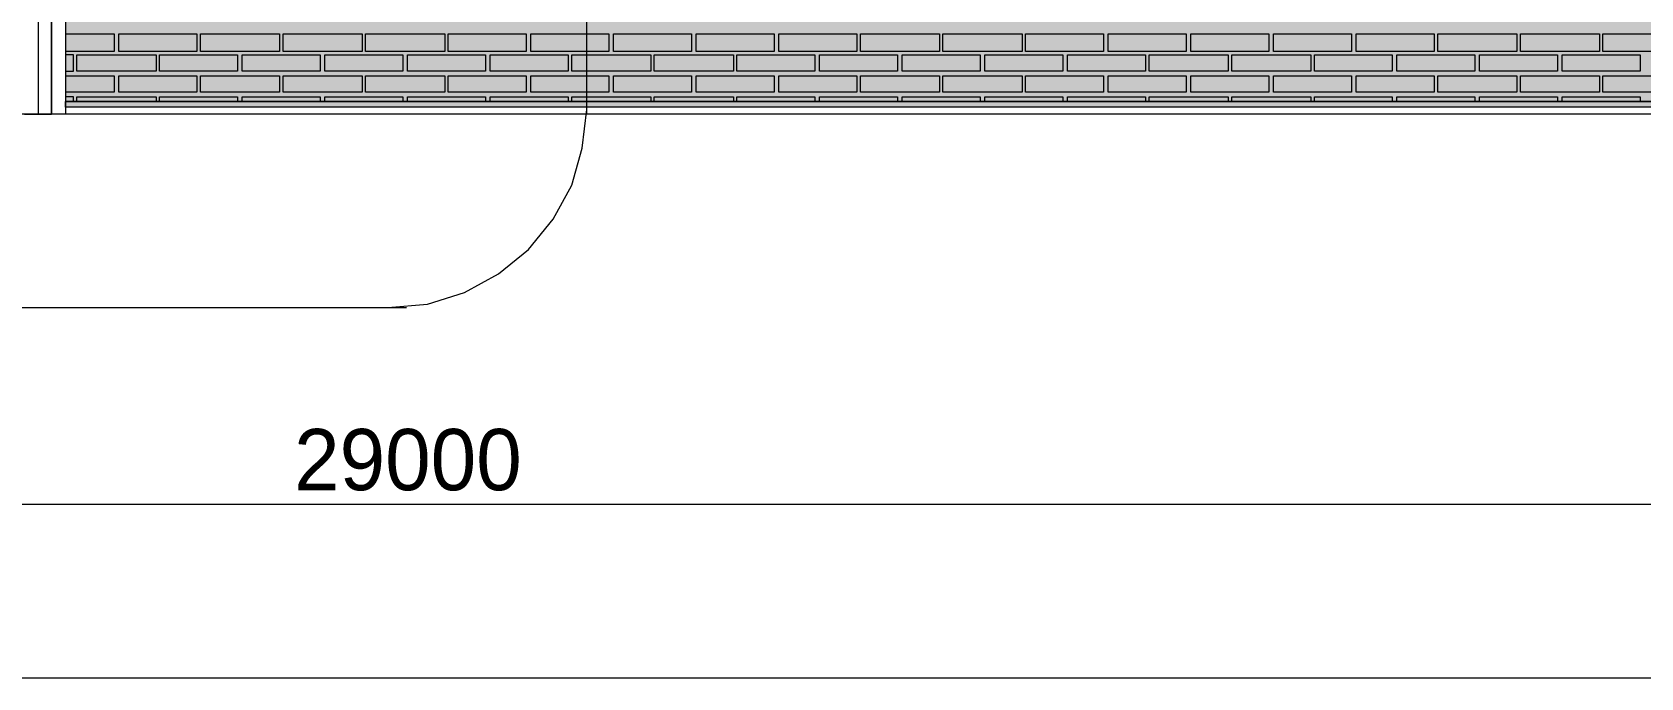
# Model space of a CAD drawing. Header units: millimetres. Extents: x -28928 to 100580, y -22867 to 36490.
# Drawn here: x 66148 to 71995, y 14249 to 16595 of the extents above; entities that cross this region are included whole.
import ezdxf

# ---------------------------------------------------------------- set-up
doc = ezdxf.new("R2010")
doc.units = ezdxf.units.MM
doc.layers.add('PDF _Геометрия', color=7, linetype='Continuous', true_color=0x8f8e8d)
doc.layers.add('PDF _Сплошная заливка', color=7, linetype='Continuous', true_color=0xffffff)
doc.layers.add('PDF _Текст', color=7, linetype='Continuous')

msp = doc.modelspace()

# ---------------------------------------------------------------- hatches: boundary and pattern name
at = {"layer": 'PDF _Сплошная заливка', "true_color": 0xdcd6cf, "transparency": 33554559}
msp.add_hatch(color=254, dxfattribs=at).paths.add_polyline_path([(64868.4, 16343.4), (64868.4, 19592.6), (66268.7, 19592.6), (66268.7, 16343.4), (82239.9, 16343.4), (82239.9, 30089.1), (52662.6, 30089.1), (52662.6, 16343.4), (62173.4, 16343.4), (62173.4, 19592.6), (64271.8, 19592.6), (64271.8, 16343.4)])

# ---------------------------------------------------------------- linework, layer by layer
at = {"layer": 'PDF _Геометрия', "color": 7, "lineweight": 9}
for points in [[(19133.7, 16343.4), (52641.4, 16343.4), (52641.4, 30089.1), (52641.4, 16343.4), (52662.6, 16343.4), (52662.6, 30089.1), (52662.6, 16343.4), (62173.4, 16343.4), (62173.4, 19592.6), (64271.8, 19592.6), (64271.8, 16343.4), (64868.4, 16343.4), (64868.4, 19592.6), (66268.7, 19592.6), (66268.7, 16343.4), (82239.9, 16343.4)], [(68164.1, 16296.8), (68164.1, 19753.4)], [(64969.9, 19541.8), (66171.4, 19541.8), (66218, 19541.8), (66218, 18619.5), (66218, 19516.4), (66218, 19592.6), (66268.7, 19592.6), (66268.7, 19516.4), (66268.7, 18619.5), (66268.7, 16296.8), (66218, 16296.8), (66218, 18619.5), (66218, 16296.8)], [(66120.7, 16296.8), (66179.9, 16296.8), (66171.4, 16296.8), (66171.4, 18619.5), (66171.4, 19541.8), (66171.4, 19491), (64969.9, 19491)], [(67440.7, 15594.5), (67584.5, 15607.2), (67719.9, 15649.5), (67842.6, 15717.2), (67952.6, 15806), (68041.4, 15916), (68109.1, 16038.7), (68147.2, 16174.1), (68164.1, 16313.7)], [(82117.2, 14536.8), (82117.2, 16296.8), (63269.1, 16296.8), (-22471.6, 16296.8)], [(66171.4, 16296.8), (66218, 16296.8), (66209.5, 16296.8)], [(62211.4, 15594.5), (67508.4, 15594.5)], [(52996.8, 14947.2), (52929.1, 14879.5), (82028.4, 14879.5)], [(-21642.4, 14249.1), (82028.4, 14249.1)]]:
    msp.add_lwpolyline(points, dxfattribs=at)
at = {"layer": 'PDF _Геометрия', "lineweight": 9}
for points in [[(66268.7, 16588.7), (66446.4, 16588.7), (66446.4, 16525.3), (66268.7, 16525.3)], [(66268.7, 16453.4), (66298.4, 16453.4), (66298.4, 16512.6), (66268.7, 16512.6)], [(66268.7, 16436.4), (66446.4, 16436.4), (66446.4, 16377.2), (66268.7, 16377.2)], [(66298.4, 16343.4), (66298.4, 16360.3), (66268.7, 16360.3)], [(66311.1, 16343.4), (66311.1, 16360.3), (66454.9, 16360.3), (66598.7, 16360.3), (66598.7, 16343.4)], [(66611.4, 16343.4), (66611.4, 16360.3), (66755.3, 16360.3), (66894.9, 16360.3), (66894.9, 16343.4)], [(66911.8, 16343.4), (66911.8, 16360.3), (67055.7, 16360.3), (67195.3, 16360.3), (67195.3, 16343.4)], [(67212.2, 16343.4), (67212.2, 16360.3), (67351.8, 16360.3), (67495.7, 16360.3), (67495.7, 16343.4)], [(67512.6, 16343.4), (67512.6, 16360.3), (67652.2, 16360.3), (67796.1, 16360.3), (67796.1, 16343.4)], [(67813, 16343.4), (67813, 16360.3), (67952.6, 16360.3), (68096.4, 16360.3), (68096.4, 16343.4)], [(68109.1, 16343.4), (68109.1, 16360.3), (68253, 16360.3), (68396.8, 16360.3), (68396.8, 16343.4)], [(68409.5, 16343.4), (68409.5, 16360.3), (68553.4, 16360.3), (68697.2, 16360.3), (68697.2, 16343.4)], [(68709.9, 16343.4), (68709.9, 16360.3), (68853.7, 16360.3), (68993.4, 16360.3), (68993.4, 16343.4)], [(69010.3, 16343.4), (69010.3, 16360.3), (69154.1, 16360.3), (69293.7, 16360.3), (69293.7, 16343.4)], [(69310.7, 16343.4), (69310.7, 16360.3), (69450.3, 16360.3), (69594.1, 16360.3), (69594.1, 16343.4)], [(69611.1, 16343.4), (69611.1, 16360.3), (69750.7, 16360.3), (69894.5, 16360.3), (69894.5, 16343.4)], [(69911.4, 16343.4), (69911.4, 16360.3), (70051.1, 16360.3), (70194.9, 16360.3), (70194.9, 16343.4)], [(70207.6, 16343.4), (70207.6, 16360.3), (70351.4, 16360.3), (70495.3, 16360.3), (70495.3, 16343.4)], [(70508, 16343.4), (70508, 16360.3), (70651.8, 16360.3), (70795.7, 16360.3), (70795.7, 16343.4)], [(70808.4, 16343.4), (70808.4, 16360.3), (70952.2, 16360.3), (71091.8, 16360.3), (71091.8, 16343.4)], [(71108.7, 16343.4), (71108.7, 16360.3), (71252.6, 16360.3), (71392.2, 16360.3), (71392.2, 16343.4)], [(71409.1, 16343.4), (71409.1, 16360.3), (71553, 16360.3), (71692.6, 16360.3), (71692.6, 16343.4)], [(71709.5, 16343.4), (71709.5, 16360.3), (71849.1, 16360.3), (71993, 16360.3), (71993, 16343.4)]]:
    msp.add_lwpolyline(points, dxfattribs=at)
for points in [[(66746.8, 16588.7), (66746.8, 16525.3), (66463.4, 16525.3), (66463.4, 16588.7)], [(67047.2, 16588.7), (67047.2, 16525.3), (66759.5, 16525.3), (66759.5, 16588.7)], [(67347.6, 16588.7), (67347.6, 16525.3), (67059.9, 16525.3), (67059.9, 16588.7)], [(67648, 16588.7), (67648, 16525.3), (67360.3, 16525.3), (67360.3, 16588.7)], [(67944.1, 16588.7), (67944.1, 16525.3), (67660.7, 16525.3), (67660.7, 16588.7)], [(68244.5, 16588.7), (68244.5, 16525.3), (67961.1, 16525.3), (67961.1, 16588.7)], [(68544.9, 16588.7), (68544.9, 16525.3), (68261.4, 16525.3), (68261.4, 16588.7)], [(68845.3, 16588.7), (68845.3, 16525.3), (68561.8, 16525.3), (68561.8, 16588.7)], [(69145.7, 16588.7), (69145.7, 16525.3), (68862.2, 16525.3), (68862.2, 16588.7)], [(69446.1, 16588.7), (69446.1, 16525.3), (69158.4, 16525.3), (69158.4, 16588.7)], [(69746.4, 16588.7), (69746.4, 16525.3), (69458.7, 16525.3), (69458.7, 16588.7)], [(70042.6, 16588.7), (70042.6, 16525.3), (69759.1, 16525.3), (69759.1, 16588.7)], [(70343, 16588.7), (70343, 16525.3), (70059.5, 16525.3), (70059.5, 16588.7)], [(70643.4, 16588.7), (70643.4, 16525.3), (70359.9, 16525.3), (70359.9, 16588.7)], [(70943.7, 16588.7), (70943.7, 16525.3), (70660.3, 16525.3), (70660.3, 16588.7)], [(71244.1, 16588.7), (71244.1, 16525.3), (70960.7, 16525.3), (70960.7, 16588.7)], [(71544.5, 16588.7), (71544.5, 16525.3), (71256.8, 16525.3), (71256.8, 16588.7)], [(71844.9, 16588.7), (71844.9, 16525.3), (71557.2, 16525.3), (71557.2, 16588.7)], [(72141.1, 16588.7), (72141.1, 16525.3), (71857.6, 16525.3), (71857.6, 16588.7)], [(66598.7, 16453.4), (66454.9, 16453.4), (66311.1, 16453.4), (66311.1, 16512.6), (66454.9, 16512.6), (66598.7, 16512.6)], [(66894.9, 16453.4), (66755.3, 16453.4), (66611.4, 16453.4), (66611.4, 16512.6), (66755.3, 16512.6), (66894.9, 16512.6)], [(67195.3, 16453.4), (67055.7, 16453.4), (66911.8, 16453.4), (66911.8, 16512.6), (67055.7, 16512.6), (67195.3, 16512.6)], [(67495.7, 16453.4), (67351.8, 16453.4), (67212.2, 16453.4), (67212.2, 16512.6), (67351.8, 16512.6), (67495.7, 16512.6)], [(67796.1, 16453.4), (67652.2, 16453.4), (67512.6, 16453.4), (67512.6, 16512.6), (67652.2, 16512.6), (67796.1, 16512.6)], [(68096.4, 16453.4), (67952.6, 16453.4), (67813, 16453.4), (67813, 16512.6), (67952.6, 16512.6), (68096.4, 16512.6)], [(68396.8, 16453.4), (68253, 16453.4), (68109.1, 16453.4), (68109.1, 16512.6), (68253, 16512.6), (68396.8, 16512.6)], [(68697.2, 16453.4), (68553.4, 16453.4), (68409.5, 16453.4), (68409.5, 16512.6), (68553.4, 16512.6), (68697.2, 16512.6)], [(68993.4, 16453.4), (68853.7, 16453.4), (68709.9, 16453.4), (68709.9, 16512.6), (68853.7, 16512.6), (68993.4, 16512.6)], [(69293.7, 16453.4), (69154.1, 16453.4), (69010.3, 16453.4), (69010.3, 16512.6), (69154.1, 16512.6), (69293.7, 16512.6)], [(69594.1, 16453.4), (69450.3, 16453.4), (69310.7, 16453.4), (69310.7, 16512.6), (69450.3, 16512.6), (69594.1, 16512.6)], [(69894.5, 16453.4), (69750.7, 16453.4), (69611.1, 16453.4), (69611.1, 16512.6), (69750.7, 16512.6), (69894.5, 16512.6)], [(70194.9, 16453.4), (70051.1, 16453.4), (69911.4, 16453.4), (69911.4, 16512.6), (70051.1, 16512.6), (70194.9, 16512.6)], [(70495.3, 16453.4), (70351.4, 16453.4), (70207.6, 16453.4), (70207.6, 16512.6), (70351.4, 16512.6), (70495.3, 16512.6)], [(70795.7, 16453.4), (70651.8, 16453.4), (70508, 16453.4), (70508, 16512.6), (70651.8, 16512.6), (70795.7, 16512.6)], [(71091.8, 16453.4), (70952.2, 16453.4), (70808.4, 16453.4), (70808.4, 16512.6), (70952.2, 16512.6), (71091.8, 16512.6)], [(71392.2, 16453.4), (71252.6, 16453.4), (71108.7, 16453.4), (71108.7, 16512.6), (71252.6, 16512.6), (71392.2, 16512.6)], [(71692.6, 16453.4), (71553, 16453.4), (71409.1, 16453.4), (71409.1, 16512.6), (71553, 16512.6), (71692.6, 16512.6)], [(71993, 16453.4), (71849.1, 16453.4), (71709.5, 16453.4), (71709.5, 16512.6), (71849.1, 16512.6), (71993, 16512.6)], [(66746.8, 16436.4), (66746.8, 16377.2), (66463.4, 16377.2), (66463.4, 16436.4)], [(67047.2, 16436.4), (67047.2, 16377.2), (66759.5, 16377.2), (66759.5, 16436.4)], [(67347.6, 16436.4), (67347.6, 16377.2), (67059.9, 16377.2), (67059.9, 16436.4)], [(67648, 16436.4), (67648, 16377.2), (67360.3, 16377.2), (67360.3, 16436.4)], [(67944.1, 16436.4), (67944.1, 16377.2), (67660.7, 16377.2), (67660.7, 16436.4)], [(68244.5, 16436.4), (68244.5, 16377.2), (67961.1, 16377.2), (67961.1, 16436.4)], [(68544.9, 16436.4), (68544.9, 16377.2), (68261.4, 16377.2), (68261.4, 16436.4)], [(68845.3, 16436.4), (68845.3, 16377.2), (68561.8, 16377.2), (68561.8, 16436.4)], [(69145.7, 16436.4), (69145.7, 16377.2), (68862.2, 16377.2), (68862.2, 16436.4)], [(69446.1, 16436.4), (69446.1, 16377.2), (69158.4, 16377.2), (69158.4, 16436.4)], [(69746.4, 16436.4), (69746.4, 16377.2), (69458.7, 16377.2), (69458.7, 16436.4)], [(70042.6, 16436.4), (70042.6, 16377.2), (69759.1, 16377.2), (69759.1, 16436.4)], [(70343, 16436.4), (70343, 16377.2), (70059.5, 16377.2), (70059.5, 16436.4)], [(70643.4, 16436.4), (70643.4, 16377.2), (70359.9, 16377.2), (70359.9, 16436.4)], [(70943.7, 16436.4), (70943.7, 16377.2), (70660.3, 16377.2), (70660.3, 16436.4)], [(71244.1, 16436.4), (71244.1, 16377.2), (70960.7, 16377.2), (70960.7, 16436.4)], [(71544.5, 16436.4), (71544.5, 16377.2), (71256.8, 16377.2), (71256.8, 16436.4)], [(71844.9, 16436.4), (71844.9, 16377.2), (71557.2, 16377.2), (71557.2, 16436.4)], [(72141.1, 16436.4), (72141.1, 16377.2), (71857.6, 16377.2), (71857.6, 16436.4)]]:
    msp.add_lwpolyline(points, close=True, dxfattribs=at)
at = {"layer": 'PDF _Геометрия', "color": 7, "lineweight": 9}
for points in [[(66268.7, 16343.4), (82235.7, 16343.4)], [(82235.7, 16322.2), (66268.7, 16322.2), (66268.7, 16343.4), (82235.7, 16343.4)]]:
    msp.add_lwpolyline(points, close=True, dxfattribs=at)
at = {"layer": 'PDF _Сплошная заливка', "color": 252, "lineweight": 9, "true_color": 0xa48f7a, "transparency": 33554559}
msp.add_solid([(66268.7, 16343.4), (66268.7, 16322.2), (82235.7, 16343.4), (82235.7, 16322.2)], dxfattribs=at)

# ---------------------------------------------------------------- texts
at = {"layer": 'PDF _Текст', "insert": (67100.1, 15040.4), "char_height": 222.56, "attachment_point": 4, "style": ''}
msp.add_mtext('29000', dxfattribs=at)

doc.saveas('drawing.dxf')
